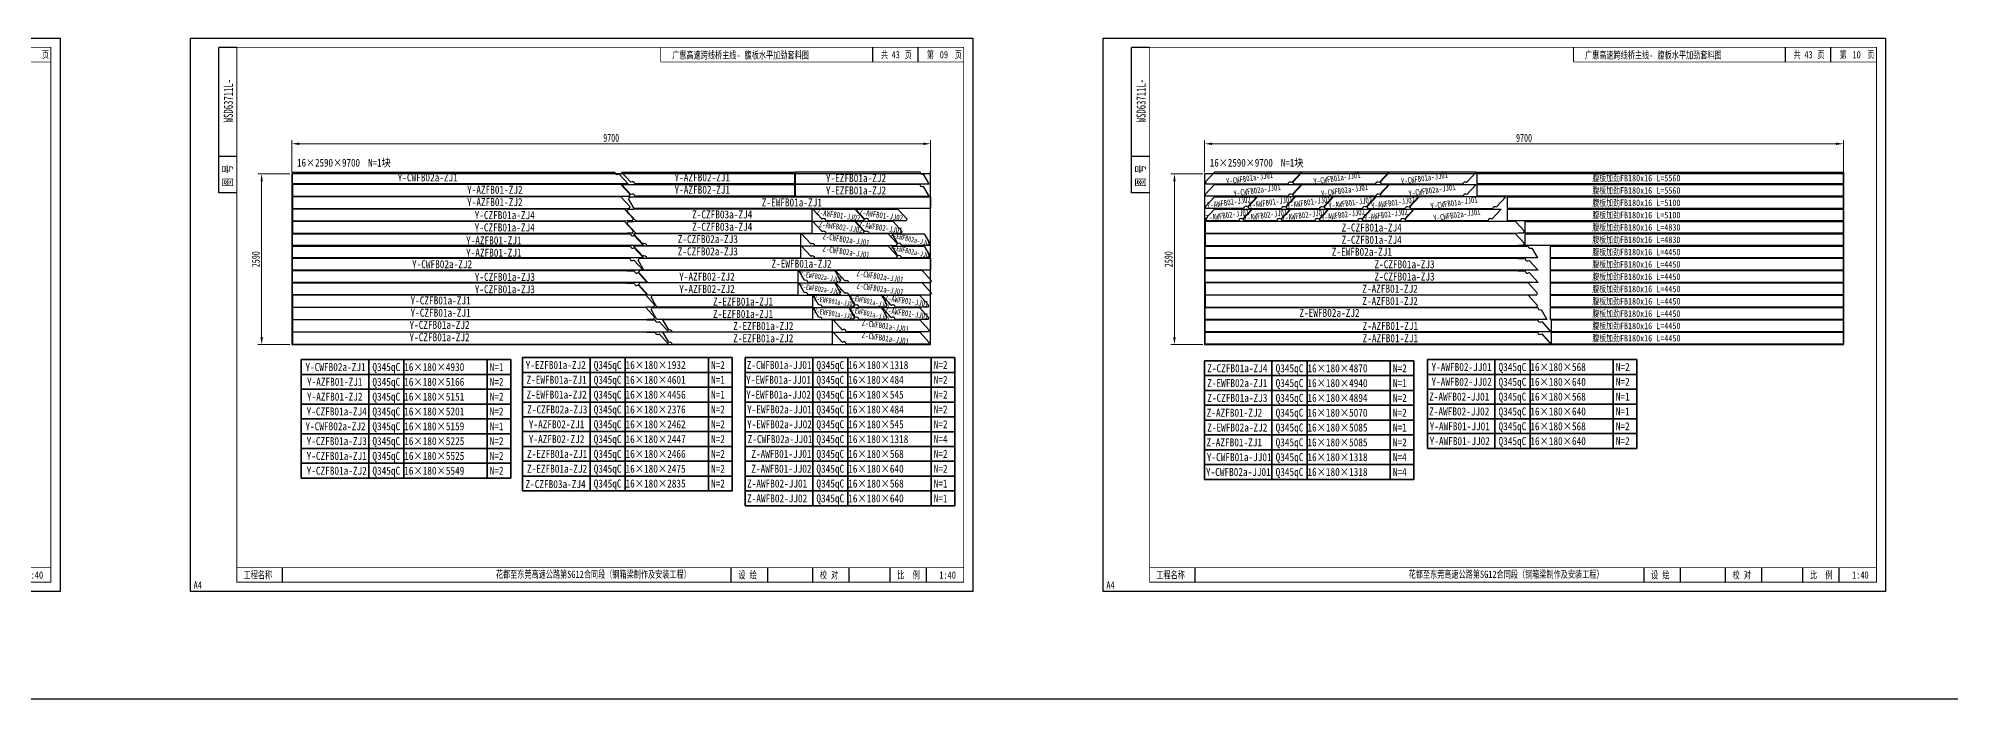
# Model space of a CAD drawing. Extents: x 1629247 to 2251351, y -601856 to -65897.
# Drawn here: x 1908621 to 1937661, y -441026 to -430995 of the extents above; entities that cross this region are included whole.
import ezdxf
from ezdxf.enums import TextEntityAlignment as Align

# ---------------------------------------------------------------- set-up
doc = ezdxf.new("R2010")
doc.units = 0
doc.header["$LTSCALE"] = 2
doc.header["$MEASUREMENT"] = 0
doc.header["$PDMODE"] = 35
doc.header["$PDSIZE"] = 50
doc.layers.get('0').update_dxf_attribs({"linetype": 'CONTINUOUS'})
doc.layers.get('Defpoints').update_dxf_attribs({"linetype": 'CONTINUOUS'})
for name, color, linetype in [('1', 1, 'CONTINUOUS'), ('A3', 7, 'CONTINUOUS'), ('腹板', 7, 'CONTINUOUS')]:
    doc.layers.add(name, color=color, linetype=linetype)
doc.layers.add('1图框轮廓', color=7, linetype='CONTINUOUS', lineweight=35)
doc.styles.add('仿宋', font='仿宋_GB2312_1.ttf', dxfattribs={"width": 0.7})
doc.dimstyles.new('标准标注样式-45', dxfattribs={"dimscale": 45, "dimtxt": 2.7, "dimasz": 2.5, "dimexe": 1.25, "dimexo": 0.625, "dimtad": 1, "dimdec": 0, "dimdsep": 46, "dimtxsty": '仿宋', "dimcen": 2.5, "dimclrd": 3, "dimclre": 3, "dimclrt": 4, "dimazin": 0, "dimtfac": 1, "dimtdec": 0, "dimtmove": 0, "dimatfit": 3, "dimfxl": 1.25, "dimlwd": 13, "dimlwe": 13, "dimarcsym": 0})

# ---------------------------------------------------------------- blocks, each defined once
blk = doc.blocks.new('tukuangA4-')
at = {"layer": 'A3'}
for p, q in [((537, 7565), (537, 10327)), ((882, 10327), (537, 10327)), ((12951, 10051), (12951, 10327)), ((13814, 10051), (13814, 10327)), ((882, 8256), (537, 8256)), ((882, 7565), (537, 7565)), ((1745, 173), (1745, 449)), ((10266, 173), (10266, 449)), ((10957, 173), (10957, 449)), ((11811, 173), (11811, 449)), ((12502, 173), (12502, 449)), ((13280, 173), (13280, 449)), ((13971, 173), (13971, 449))]:
    blk.add_line(p, q, dxfattribs=at)
blk.add_lwpolyline([(14850, 10500), (14850, 0), (0, 0), (0, 10500)], close=True, dxfattribs=at)
for points, const_width in [([(882, 10327), (14677, 10327), (14677, 173), (882, 173), (882, 10327)], 17.3), ([(8927, 10051), (8927, 10327)], 13.8), ([(8927, 10051), (14677, 10051)], 13.8), ([(882, 449), (14677, 449)], 13.8)]:
    blk.add_lwpolyline(points, dxfattribs=dict(at, const_width=const_width))
at = {"layer": 'A3', "color": 7, "linetype": 'Continuous', "style": '仿宋', "width": 0.7}
for s, p in [('共    页', (13106, 10120)), ('第     页', (13977, 10120)), ('工程名称', (1009, 242)), ('花都至东莞高速公路第SG12合同段（钢箱梁制作及安装工程）', (5798, 255)), ('设 绘', (10401, 242)), ('校 对', (11946, 242)), ('比  例', (13415, 242))]:
    blk.add_text(s, height=138.1, dxfattribs=at).set_placement(p)
blk.add_text('WSD63711L-', height=172.6, rotation=90, dxfattribs=at).set_placement((806, 9316), align=Align.CENTER)
blk.add_text('图 号', height=172.6, rotation=90, dxfattribs=at).set_placement((793, 7681))
blk.add_text('A4', height=138.1, dxfattribs=at).set_placement((139, 50), align=Align.CENTER)
blk = doc.blocks.new('*D248')
at = {"color": 3, "lineweight": 13, "ltscale": 3}
for p, q in [((1912471, -433028), (1912471, -432541)), ((1922171, -433028), (1922171, -432541))]:
    blk.add_line(p, q, dxfattribs=at)
at = {"color": 3, "linetype": 'ByBlock', "lineweight": 13, "ltscale": 3}
blk.add_line((1922058, -432597), (1912583, -432597), dxfattribs=at)
at = {"color": 3, "ltscale": 3}
for points in [[(1912583, -432579), (1912583, -432616), (1912471, -432597)], [(1922058, -432579), (1922058, -432616), (1922171, -432597)]]:
    blk.add_solid(points, dxfattribs=at)
at = {"layer": 'Defpoints', "color": 0, "ltscale": 3}
for p in [(1912471, -432597), (1912471, -433056), (1922171, -433056)]:
    blk.add_point(p, dxfattribs=at)
at = {"color": 4, "ltscale": 3, "insert": (1917321, -432508), "char_height": 121.5, "attachment_point": 5, "style": '仿宋'}
blk.add_mtext('9700', dxfattribs=at)
blk = doc.blocks.new('*D249')
at = {"color": 3, "lineweight": 13, "ltscale": 3}
for p, q in [((1912443, -433056), (1911957, -433056)), ((1912443, -435646), (1911957, -435646))]:
    blk.add_line(p, q, dxfattribs=at)
at = {"color": 3, "linetype": 'ByBlock', "lineweight": 13, "ltscale": 3}
blk.add_line((1912013, -433169), (1912013, -435534), dxfattribs=at)
at = {"color": 3, "ltscale": 3}
for points in [[(1911995, -433169), (1912032, -433169), (1912013, -433056)], [(1911995, -435534), (1912032, -435534), (1912013, -435646)]]:
    blk.add_solid(points, dxfattribs=at)
at = {"layer": 'Defpoints', "color": 0, "ltscale": 3}
for p in [(1912471, -433056), (1912013, -435646), (1912471, -435646)]:
    blk.add_point(p, dxfattribs=at)
at = {"color": 4, "ltscale": 3, "insert": (1911924, -434351), "char_height": 121.5, "attachment_point": 5, "rotation": 90, "style": '仿宋'}
blk.add_mtext('2590', dxfattribs=at)
blk = doc.blocks.new('*D250')
at = {"color": 3, "lineweight": 13, "ltscale": 3}
for p, q in [((1926331, -433028), (1926331, -432541)), ((1936031, -433028), (1936031, -432541))]:
    blk.add_line(p, q, dxfattribs=at)
at = {"color": 3, "linetype": 'ByBlock', "lineweight": 13, "ltscale": 3}
blk.add_line((1935918, -432597), (1926443, -432597), dxfattribs=at)
at = {"color": 3, "ltscale": 3}
for points in [[(1926443, -432579), (1926443, -432616), (1926331, -432597)], [(1935918, -432579), (1935918, -432616), (1936031, -432597)]]:
    blk.add_solid(points, dxfattribs=at)
at = {"layer": 'Defpoints', "color": 0, "ltscale": 3}
for p in [(1926331, -432597), (1926331, -433056), (1936031, -433056)]:
    blk.add_point(p, dxfattribs=at)
at = {"color": 4, "ltscale": 3, "insert": (1931181, -432508), "char_height": 121.5, "attachment_point": 5, "style": '仿宋'}
blk.add_mtext('9700', dxfattribs=at)
blk = doc.blocks.new('*D251')
at = {"color": 3, "lineweight": 13, "ltscale": 3}
for p, q in [((1926302, -433056), (1925817, -433056)), ((1926302, -435646), (1925817, -435646))]:
    blk.add_line(p, q, dxfattribs=at)
at = {"color": 3, "linetype": 'ByBlock', "lineweight": 13, "ltscale": 3}
blk.add_line((1925873, -433169), (1925873, -435534), dxfattribs=at)
at = {"color": 3, "ltscale": 3}
for points in [[(1925854, -433169), (1925892, -433169), (1925873, -433056)], [(1925854, -435534), (1925892, -435534), (1925873, -435646)]]:
    blk.add_solid(points, dxfattribs=at)
at = {"layer": 'Defpoints', "color": 0, "ltscale": 3}
for p in [(1926331, -433056), (1925873, -435646), (1926331, -435646)]:
    blk.add_point(p, dxfattribs=at)
at = {"color": 4, "ltscale": 3, "insert": (1925784, -434351), "char_height": 121.5, "attachment_point": 5, "rotation": 90, "style": '仿宋'}
blk.add_mtext('2590', dxfattribs=at)

msp = doc.modelspace()

# ---------------------------------------------------------------- linework, layer by layer
at = {"color": 6, "ltscale": 3}
msp.add_line((1922166.9, -434337), (1922166.9, -433012.9), dxfattribs=at)
at = {"color": 8, "ltscale": 3}
msp.add_line((1852530.5, -441026), (2049720.8, -441026), dxfattribs=at)
for points in [[(1912470.9, -435646), (1922170.9, -435646), (1922170.9, -433056), (1912470.9, -433056)], [(1926330.5, -435646), (1936030.5, -435646), (1936030.5, -433056), (1926330.5, -433056)]]:
    msp.add_lwpolyline(points, close=True, dxfattribs=at)
at = {"color": 1, "ltscale": 3}
for points in [[(1917576, -433208), (1912480.9, -433208), (1912480.9, -433028), (1917376.1, -433028, 0.6524796), (1917434.8, -433053.8)], [(1912480.9, -433395), (1917597.5, -433395, -0.2103024), (1917608.8, -433369.2), (1917467.5, -433215), (1912480.9, -433215)], [(1920105, -433208), (1917677.9, -433208, 0.6524796), (1917619.3, -433182.2), (1917478, -433028), (1920105, -433028)], [(1920105, -433395), (1917677.9, -433395, 0.6524796), (1917619.3, -433369.2), (1917478, -433215), (1920105, -433215)], [(1912480.9, -433582), (1917597.5, -433582, -0.2103024), (1917608.8, -433556.2), (1917467.5, -433402), (1912480.9, -433402)], [(1917583.4, -433432.3, 0.2679473), (1917600.9, -433402), (1922166.9, -433402), (1922166.9, -433582), (1917669.8, -433582)], [(1912480.9, -433963), (1917612.1, -433963, 0.6524796), (1917670.8, -433988.8), (1917812, -434143), (1912480.9, -434143)], [(1920198.4, -433963), (1917657.1, -433963), (1917798.4, -434117.2, -0.6524796), (1917857, -434143), (1920198.4, -434143)], [(1912480.9, -434150), (1917612.1, -434150, 0.6524796), (1917670.8, -434175.8), (1917812, -434330), (1912480.9, -434330)], [(1917804.8, -434517), (1912480.9, -434517), (1912480.9, -434337), (1917604.9, -434337, 0.6524796), (1917663.5, -434362.8)], [(1920198.4, -434150), (1917657.1, -434150), (1917798.4, -434304.2, -0.6524796), (1917857, -434330), (1920198.4, -434330)], [(1917728.4, -434367.3, 0.2679473), (1917745.9, -434337), (1922166.9, -434337), (1922166.9, -434517), (1917814.8, -434517)], [(1931052.1, -434337), (1931092.1, -434342), (1931199.8, -434342, 0.6524796), (1931258.5, -434367.8), (1931395.1, -434517), (1926340.5, -434517), (1926340.5, -434337)], [(1917525.1, -434524), (1917565.1, -434529), (1917671.2, -434529, 0.6524796), (1917729.8, -434554.8), (1917866.5, -434704), (1912480.9, -434704), (1912480.9, -434524)], [(1917525.1, -434711), (1917565.1, -434716), (1917671.2, -434716, 0.6524796), (1917729.8, -434741.8), (1917866.5, -434891), (1912480.9, -434891), (1912480.9, -434711)], [(1920159.1, -434524), (1917746.6, -434524, -0.2103024), (1917735.2, -434549.8), (1917876.5, -434704), (1920159.1, -434704)], [(1920159.1, -434711), (1917746.6, -434711, -0.2103024), (1917735.2, -434736.8), (1917876.5, -434891), (1920159.1, -434891)], [(1931052.1, -434524), (1931092.1, -434529), (1931199.8, -434529, 0.6524796), (1931258.5, -434554.8), (1931395.1, -434704), (1926340.5, -434704), (1926340.5, -434524)], [(1926340.5, -434891), (1931376, -434891, -0.2103024), (1931387.3, -434865.2), (1931246.1, -434711), (1926340.5, -434711)], [(1926340.5, -435078), (1931376, -435078, -0.2103024), (1931387.3, -435052.2), (1931246.1, -434898), (1926340.5, -434898)], [(1926340.5, -435272), (1931390.6, -435272, 0.6524796), (1931449.3, -435297.8), (1931590.5, -435452), (1926340.5, -435452)], [(1926340.5, -435459), (1931390.6, -435459, 0.6524796), (1931449.3, -435484.8), (1931590.5, -435639), (1926340.5, -435639)]]:
    msp.add_lwpolyline(points, format="xyb", close=True, dxfattribs=at)
at = {"color": 4, "ltscale": 3}
for points in [[(1926340.5, -433182.2, -0.2103024), (1926351.9, -433208), (1927600, -433208, -0.6524796), (1927658.6, -433182.2), (1927799.9, -433028), (1926481.8, -433028)], [(1927658.6, -433369.2, 0.6524796), (1927600, -433395), (1926351.9, -433395, 0.2103024), (1926340.5, -433369.2), (1926481.8, -433215), (1927799.9, -433215)], [(1927668.6, -433182.2, -0.2103024), (1927680, -433208), (1928928, -433208, -0.6524796), (1928986.7, -433182.2), (1929128, -433028), (1927809.9, -433028)], [(1928986.7, -433369.2, 0.6524796), (1928928, -433395), (1927680, -433395, 0.2103024), (1927668.6, -433369.2), (1927809.9, -433215), (1929128, -433215)], [(1928996.7, -433182.2, -0.2103024), (1929008, -433208), (1930256.1, -433208, -0.6524796), (1930314.8, -433182.2), (1930456, -433028), (1929138, -433028)], [(1930314.8, -433369.2, 0.6524796), (1930256.1, -433395), (1929008, -433395, 0.2103024), (1928996.7, -433369.2), (1929138, -433215), (1930456, -433215)], [(1926980.4, -433556.2, 0.6524796), (1926921.7, -433582), (1926351.9, -433582, 0.2103024), (1926340.5, -433556.2), (1926481.8, -433402), (1927121.6, -433402)], [(1926990.4, -433556.2, -0.2103024), (1927001.7, -433582), (1927499.7, -433582, -0.6524796), (1927558.3, -433556.2), (1927699.6, -433402), (1927131.6, -433402)], [(1927568.3, -433556.2, -0.2103024), (1927579.7, -433582), (1928077.7, -433582, -0.6524796), (1928136.3, -433556.2), (1928277.6, -433402), (1927709.6, -433402)], [(1929446, -433556.2, -0.2103024), (1929457.4, -433582), (1930705.5, -433582, -0.6524796), (1930764.1, -433556.2), (1930905.4, -433402), (1929587.3, -433402)], [(1920522.9, -433930.2, -0.6524796), (1920581.5, -433956), (1921151.4, -433956, -0.2103024), (1921162.7, -433930.2), (1921021.4, -433776), (1920381.6, -433776)], [(1921172.7, -433930.2, -0.6524796), (1921231.4, -433956), (1921729.3, -433956, -0.2103024), (1921740.7, -433930.2), (1921599.4, -433776), (1921031.4, -433776)], [(1926908.5, -433743.2, 0.6524796), (1926849.8, -433769), (1926351.9, -433769, 0.2103024), (1926340.5, -433743.2), (1926481.8, -433589), (1927049.8, -433589)], [(1927486.5, -433743.2, 0.6524796), (1927427.8, -433769), (1926929.8, -433769, 0.2103024), (1926918.5, -433743.2), (1927059.8, -433589), (1927627.7, -433589)], [(1928064.4, -433743.2, 0.6524796), (1928005.8, -433769), (1927507.8, -433769, 0.2103024), (1927496.5, -433743.2), (1927637.7, -433589), (1928205.7, -433589)], [(1928714.3, -433743.2, 0.6524796), (1928655.7, -433769), (1928085.8, -433769, 0.2103024), (1928074.4, -433743.2), (1928215.7, -433589), (1928855.6, -433589)], [(1929364.2, -433743.2, 0.6524796), (1929305.5, -433769), (1928735.7, -433769, 0.2103024), (1928724.3, -433743.2), (1928865.6, -433589), (1929505.4, -433589)], [(1930692.3, -433743.2, 0.6524796), (1930633.6, -433769), (1929385.5, -433769, 0.2103024), (1929374.2, -433743.2), (1929515.4, -433589), (1930833.5, -433589)], [(1920349.6, -434117.2, -0.6524796), (1920408.3, -434143), (1921656.4, -434143, -0.2103024), (1921667.7, -434117.2), (1921526.4, -433963), (1920208.4, -433963)], [(1920349.6, -434304.2, -0.6524796), (1920408.3, -434330), (1921656.4, -434330, -0.2103024), (1921667.7, -434304.2), (1921526.4, -434150), (1920208.4, -434150)], [(1920865.7, -434678.2, -0.6524796), (1920924.4, -434704), (1922172.5, -434704, -0.2103024), (1922183.8, -434678.2), (1922042.6, -434524), (1920724.5, -434524)], [(1920865.7, -434865.2, -0.6524796), (1920924.4, -434891), (1922172.5, -434891, -0.2103024), (1922183.8, -434865.2), (1922042.6, -434711), (1920724.5, -434711)], [(1921016.6, -435047.7, 0.2679473), (1920999.1, -435078), (1920523.8, -435078, 0.5773527), (1920471.3, -435047.7), (1920384.8, -434898), (1920930.2, -434898)], [(1921510.8, -435047.7, 0.2679473), (1921493.3, -435078), (1921079.1, -435078, 0.5773527), (1921026.6, -435047.7), (1920940.2, -434898), (1921424.4, -434898)], [(1922143.7, -435052.2, 0.2103024), (1922132.3, -435078), (1921634.3, -435078, 0.6524796), (1921575.7, -435052.2), (1921434.4, -434898), (1922002.4, -434898)], [(1921016.6, -435234.7, 0.2679473), (1920999.1, -435265), (1920523.8, -435265, 0.5773527), (1920471.3, -435234.7), (1920384.8, -435085), (1920930.2, -435085)], [(1922149.7, -435426.2, 0.2103024), (1922138.4, -435452), (1920890.3, -435452, 0.6524796), (1920831.6, -435426.2), (1920690.4, -435272), (1922008.5, -435272)], [(1921510.8, -435234.7, 0.2679473), (1921493.3, -435265), (1921079.1, -435265, 0.5773527), (1921026.6, -435234.7), (1920940.2, -435085), (1921424.4, -435085)], [(1922143.7, -435239.2, 0.2103024), (1922132.3, -435265), (1921634.3, -435265, 0.6524796), (1921575.7, -435239.2), (1921434.4, -435085), (1922002.4, -435085)], [(1922149.7, -435613.2, 0.2103024), (1922138.4, -435639), (1920890.3, -435639, 0.6524796), (1920831.6, -435613.2), (1920690.4, -435459), (1922008.5, -435459)]]:
    msp.add_lwpolyline(points, format="xyb", close=True, dxfattribs=at)
at = {"color": 2, "ltscale": 3}
for points in [[(1936030.5, -433208), (1930469.2, -433208), (1930469.2, -433028), (1936030.5, -433028)], [(1936030.5, -433395), (1930469.2, -433395), (1930469.2, -433215), (1936030.5, -433215)], [(1936030.5, -433582), (1930929.4, -433582), (1930929.4, -433402), (1936030.5, -433402)], [(1936030.5, -433769), (1930929.4, -433769), (1930929.4, -433589), (1936030.5, -433589)], [(1936030.5, -433956), (1931198.4, -433956), (1931198.4, -433776), (1936030.5, -433776)], [(1936030.5, -434143), (1931198.4, -434143), (1931198.4, -433963), (1936030.5, -433963)], [(1936030.5, -434330), (1931580.5, -434330), (1931580.5, -434150), (1936030.5, -434150)], [(1936030.5, -434517), (1931580.5, -434517), (1931580.5, -434337), (1936030.5, -434337)], [(1936030.5, -434704), (1931580.5, -434704), (1931580.5, -434524), (1936030.5, -434524)], [(1936030.5, -434891), (1931580.5, -434891), (1931580.5, -434711), (1936030.5, -434711)], [(1936030.5, -435078), (1931580.5, -435078), (1931580.5, -434898), (1936030.5, -434898)], [(1936030.5, -435265), (1931580.5, -435265), (1931580.5, -435085), (1936030.5, -435085)], [(1936030.5, -435452), (1931600.5, -435452), (1931600.5, -435272), (1936030.5, -435272)], [(1936030.5, -435639), (1931600.5, -435639), (1931600.5, -435459), (1936030.5, -435459)]]:
    msp.add_lwpolyline(points, close=True, dxfattribs=at)
at = {"color": 4, "ltscale": 3}
for points in [[(1928786.2, -433556.2), (1928927.5, -433402), (1928287.6, -433402), (1928146.3, -433556.2, -0.2103024), (1928157.7, -433582), (1928727.5, -433582, -0.6524796), (1928786.2, -433556.2)], [(1929436, -433556.2), (1929577.3, -433402), (1928937.5, -433402), (1928796.2, -433556.2, -0.2103024), (1928807.5, -433582), (1929377.4, -433582, -0.6524796), (1929436, -433556.2)], [(1920522.9, -433743.2), (1920381.6, -433589), (1921021.4, -433589), (1921162.7, -433743.2, 0.2103024), (1921151.4, -433769), (1920581.5, -433769, 0.6524796), (1920522.9, -433743.2)], [(1921172.7, -433743.2), (1921031.4, -433589), (1921671.3, -433589), (1921812.6, -433743.2, 0.2103024), (1921801.2, -433769), (1921231.4, -433769, 0.6524796), (1921172.7, -433743.2)]]:
    msp.add_lwpolyline(points, format="xyb", dxfattribs=at)
at = {"color": 1, "ltscale": 3}
for points in [[(1917525.1, -433769), (1917565.1, -433764), (1917647.4, -433764, -0.2103024), (1917658.7, -433738.2), (1917522, -433589), (1912480.9, -433589), (1912480.9, -433769), (1917525.1, -433769)], [(1917525.1, -433956), (1917565.1, -433951), (1917647.4, -433951, -0.2103024), (1917658.7, -433925.2), (1917522, -433776), (1912480.9, -433776), (1912480.9, -433956), (1917525.1, -433956)], [(1917695.5, -433589), (1917655.5, -433594), (1917571.6, -433594, -0.2103024), (1917560.2, -433619.8), (1917696.9, -433769), (1920371.6, -433769), (1920371.6, -433589), (1917695.5, -433589)], [(1917695.5, -433776), (1917655.5, -433781), (1917571.6, -433781, -0.2103024), (1917560.2, -433806.8), (1917696.9, -433956), (1920371.6, -433956), (1920371.6, -433776), (1917695.5, -433776)], [(1931052.1, -433956), (1931092.1, -433951), (1931176, -433951, -0.2103024), (1931187.4, -433925.2), (1931050.7, -433776), (1926340.5, -433776), (1926340.5, -433956), (1931052.1, -433956)], [(1931052.1, -434143), (1931092.1, -434138), (1931176, -434138, -0.2103024), (1931187.4, -434112.2), (1931050.7, -433963), (1926340.5, -433963), (1926340.5, -434143), (1931052.1, -434143)]]:
    msp.add_lwpolyline(points, format="xyb", dxfattribs=at)
at = {"layer": '1', "color": 1}
for points in [[(1922064.4, -433058.3, -0.5773527), (1922011.9, -433028), (1920115, -433028), (1920115, -433208), (1922150.8, -433208)], [(1922064.4, -433245.3, -0.5773527), (1922011.9, -433215), (1920115, -433215), (1920115, -433395), (1922150.8, -433395)], [(1931384.9, -434330), (1926340.5, -434330), (1926340.5, -434150), (1931246, -434150, 0.5773503), (1931298.5, -434180.3)], [(1917970.9, -435073, -0.2103024), (1917982.2, -435047.2), (1917845.6, -434898), (1912480.9, -434898), (1912480.9, -435078), (1917822.2, -435078), (1917862.2, -435073)], [(1917926.8, -434928.3, 0.2679473), (1917944.3, -434898), (1920374.8, -434898), (1920374.8, -435078), (1918013.3, -435078)], [(1917970.9, -435260, -0.2103024), (1917982.2, -435234.2), (1917845.6, -435085), (1912480.9, -435085), (1912480.9, -435265), (1917822.2, -435265), (1917862.2, -435260)], [(1917822.2, -435272), (1912480.9, -435272), (1912480.9, -435452), (1918190, -435452), (1918053.3, -435302.8, -0.6524796), (1917994.7, -435277), (1917862.2, -435277)], [(1917926.8, -435115.3, 0.2679473), (1917944.3, -435085), (1920374.8, -435085), (1920374.8, -435265), (1918013.3, -435265)], [(1918188.1, -435421.7, -0.5773527), (1918240.6, -435452), (1920680.4, -435452), (1920680.4, -435272), (1918101.7, -435272)], [(1931529.4, -435265), (1926340.5, -435265), (1926340.5, -435085), (1931390.5, -435085, 0.5773503), (1931443, -435115.3)], [(1917822.2, -435459), (1912480.9, -435459), (1912480.9, -435639), (1918190, -435639), (1918053.3, -435489.8, -0.6524796), (1917994.7, -435464), (1917862.2, -435464)], [(1918188.1, -435608.7, -0.5773527), (1918240.6, -435639), (1920680.4, -435639), (1920680.4, -435459), (1918101.7, -435459)]]:
    msp.add_lwpolyline(points, format="xyb", close=True, dxfattribs=at)
at = {"layer": '1图框轮廓', "color": 30, "ltscale": 3}
for p, q in [((1913637.9, -436100.3), (1913637.9, -435875.3)), ((1914172.4, -436100.3), (1914172.4, -435875.3)), ((1915435.4, -436100.3), (1915435.4, -435875.3)), ((1916998.8, -436069.6), (1916998.8, -435844.6)), ((1917533.3, -436069.6), (1917533.3, -435844.6)), ((1918796.3, -436069.6), (1918796.3, -435844.6)), ((1920380.2, -436069.7), (1920380.2, -435844.7)), ((1920914.7, -436069.7), (1920914.7, -435844.7)), ((1922177.7, -436069.7), (1922177.7, -435844.7)), ((1930737.4, -436099.9), (1930737.4, -435874.9)), ((1931271.9, -436099.9), (1931271.9, -435874.9)), ((1932534.9, -436099.9), (1932534.9, -435874.9)), ((1913637.9, -436325.3), (1913637.9, -436100.3)), ((1914172.4, -436325.3), (1914172.4, -436100.3)), ((1915435.4, -436325.3), (1915435.4, -436100.3)), ((1916998.8, -436294.6), (1916998.8, -436069.6)), ((1917533.3, -436294.6), (1917533.3, -436069.6)), ((1918796.3, -436294.6), (1918796.3, -436069.6)), ((1920380.2, -436294.7), (1920380.2, -436069.7)), ((1920914.7, -436294.7), (1920914.7, -436069.7)), ((1922177.7, -436294.7), (1922177.7, -436069.7)), ((1927352.7, -436118.9), (1927352.7, -435893.9)), ((1927352.7, -436343.9), (1927352.7, -436118.9)), ((1927887.2, -436118.9), (1927887.2, -435893.9)), ((1927887.2, -436343.9), (1927887.2, -436118.9)), ((1929150.2, -436118.9), (1929150.2, -435893.9)), ((1929150.2, -436343.9), (1929150.2, -436118.9)), ((1930737.4, -436324.9), (1930737.4, -436099.9)), ((1931271.9, -436324.9), (1931271.9, -436099.9)), ((1932534.9, -436324.9), (1932534.9, -436099.9)), ((1913637.9, -436550.3), (1913637.9, -436325.3)), ((1914172.4, -436550.3), (1914172.4, -436325.3)), ((1915435.4, -436550.3), (1915435.4, -436325.3)), ((1916998.8, -436519.6), (1916998.8, -436294.6)), ((1917533.3, -436519.6), (1917533.3, -436294.6)), ((1918796.3, -436519.6), (1918796.3, -436294.6)), ((1920380.2, -436519.7), (1920380.2, -436294.7)), ((1920914.7, -436519.7), (1920914.7, -436294.7)), ((1922177.7, -436519.7), (1922177.7, -436294.7)), ((1927352.7, -436568.9), (1927352.7, -436343.9)), ((1927887.2, -436568.9), (1927887.2, -436343.9)), ((1929150.2, -436568.9), (1929150.2, -436343.9)), ((1930737.4, -436549.9), (1930737.4, -436324.9)), ((1931271.9, -436549.9), (1931271.9, -436324.9)), ((1932534.9, -436549.9), (1932534.9, -436324.9)), ((1913637.9, -436775.3), (1913637.9, -436550.3)), ((1914172.4, -436775.3), (1914172.4, -436550.3)), ((1915435.4, -436775.3), (1915435.4, -436550.3)), ((1916998.8, -436744.6), (1916998.8, -436519.6)), ((1916998.8, -436969.6), (1916998.8, -436744.6)), ((1917533.3, -436744.6), (1917533.3, -436519.6)), ((1917533.3, -436969.6), (1917533.3, -436744.6)), ((1918796.3, -436744.6), (1918796.3, -436519.6)), ((1918796.3, -436969.6), (1918796.3, -436744.6)), ((1920380.2, -436744.7), (1920380.2, -436519.7)), ((1920380.2, -436969.7), (1920380.2, -436744.7)), ((1920914.7, -436744.7), (1920914.7, -436519.7)), ((1920914.7, -436969.7), (1920914.7, -436744.7)), ((1922177.7, -436744.7), (1922177.7, -436519.7)), ((1922177.7, -436969.7), (1922177.7, -436744.7)), ((1927352.7, -436793.9), (1927352.7, -436568.9)), ((1927887.2, -436793.9), (1927887.2, -436568.9)), ((1929150.2, -436793.9), (1929150.2, -436568.9)), ((1930737.4, -436774.9), (1930737.4, -436549.9)), ((1931271.9, -436774.9), (1931271.9, -436549.9)), ((1932534.9, -436774.9), (1932534.9, -436549.9)), ((1913637.9, -437000.3), (1913637.9, -436775.3)), ((1913637.9, -437225.3), (1913637.9, -437000.3)), ((1914172.4, -437000.3), (1914172.4, -436775.3)), ((1914172.4, -437225.3), (1914172.4, -437000.3)), ((1915435.4, -437000.3), (1915435.4, -436775.3)), ((1915435.4, -437225.3), (1915435.4, -437000.3)), ((1916998.8, -437194.6), (1916998.8, -436969.6)), ((1917533.3, -437194.6), (1917533.3, -436969.6)), ((1918796.3, -437194.6), (1918796.3, -436969.6)), ((1920380.2, -437194.7), (1920380.2, -436969.7)), ((1920914.7, -437194.7), (1920914.7, -436969.7)), ((1922177.7, -437194.7), (1922177.7, -436969.7)), ((1927352.7, -437018.9), (1927352.7, -436793.9)), ((1927352.7, -437243.9), (1927352.7, -437018.9)), ((1927887.2, -437018.9), (1927887.2, -436793.9)), ((1927887.2, -437243.9), (1927887.2, -437018.9)), ((1929150.2, -437018.9), (1929150.2, -436793.9)), ((1929150.2, -437243.9), (1929150.2, -437018.9)), ((1930737.4, -436999.9), (1930737.4, -436774.9)), ((1930737.4, -437224.9), (1930737.4, -436999.9)), ((1931271.9, -436999.9), (1931271.9, -436774.9)), ((1931271.9, -437224.9), (1931271.9, -436999.9)), ((1932534.9, -436999.9), (1932534.9, -436774.9)), ((1932534.9, -437224.9), (1932534.9, -436999.9)), ((1913637.9, -437450.3), (1913637.9, -437225.3)), ((1914172.4, -437450.3), (1914172.4, -437225.3)), ((1915435.4, -437450.3), (1915435.4, -437225.3)), ((1916998.8, -437419.6), (1916998.8, -437194.6)), ((1917533.3, -437419.6), (1917533.3, -437194.6)), ((1918796.3, -437419.6), (1918796.3, -437194.6)), ((1920380.2, -437419.7), (1920380.2, -437194.7)), ((1920914.7, -437419.7), (1920914.7, -437194.7)), ((1922177.7, -437419.7), (1922177.7, -437194.7)), ((1927352.7, -437468.9), (1927352.7, -437243.9)), ((1927887.2, -437468.9), (1927887.2, -437243.9)), ((1929150.2, -437468.9), (1929150.2, -437243.9)), ((1913637.9, -437675.3), (1913637.9, -437450.3)), ((1914172.4, -437675.3), (1914172.4, -437450.3)), ((1915435.4, -437675.3), (1915435.4, -437450.3)), ((1916998.8, -437644.6), (1916998.8, -437419.6)), ((1917533.3, -437644.6), (1917533.3, -437419.6)), ((1918796.3, -437644.6), (1918796.3, -437419.6)), ((1920380.2, -437644.7), (1920380.2, -437419.7)), ((1920914.7, -437644.7), (1920914.7, -437419.7)), ((1922177.7, -437644.7), (1922177.7, -437419.7)), ((1927352.7, -437693.9), (1927352.7, -437468.9)), ((1927887.2, -437693.9), (1927887.2, -437468.9)), ((1929150.2, -437693.9), (1929150.2, -437468.9)), ((1916998.8, -437869.6), (1916998.8, -437644.6)), ((1917533.3, -437869.6), (1917533.3, -437644.6)), ((1918796.3, -437869.6), (1918796.3, -437644.6)), ((1920380.2, -437869.7), (1920380.2, -437644.7)), ((1920380.2, -438094.7), (1920380.2, -437869.7)), ((1920914.7, -437869.7), (1920914.7, -437644.7)), ((1920914.7, -438094.7), (1920914.7, -437869.7)), ((1922177.7, -437869.7), (1922177.7, -437644.7)), ((1922177.7, -438094.7), (1922177.7, -437869.7))]:
    msp.add_line(p, q, dxfattribs=at)
for points in [[(1912614.5, -436100.3), (1915795.4, -436100.3), (1915795.4, -435875.3), (1912614.5, -435875.3)], [(1915975.4, -436069.6), (1919156.3, -436069.6), (1919156.3, -435844.6), (1915975.4, -435844.6)], [(1919356.8, -436069.7), (1922537.7, -436069.7), (1922537.7, -435844.7), (1919356.8, -435844.7)], [(1929714, -436099.9), (1932894.9, -436099.9), (1932894.9, -435874.9), (1929714, -435874.9)], [(1912614.5, -436325.3), (1915795.4, -436325.3), (1915795.4, -436100.3), (1912614.5, -436100.3)], [(1915975.4, -436294.6), (1919156.3, -436294.6), (1919156.3, -436069.6), (1915975.4, -436069.6)], [(1919356.8, -436294.7), (1922537.7, -436294.7), (1922537.7, -436069.7), (1919356.8, -436069.7)], [(1926329.3, -436118.9), (1929510.2, -436118.9), (1929510.2, -435893.9), (1926329.3, -435893.9)], [(1926329.3, -436343.9), (1929510.2, -436343.9), (1929510.2, -436118.9), (1926329.3, -436118.9)], [(1929714, -436324.9), (1932894.9, -436324.9), (1932894.9, -436099.9), (1929714, -436099.9)], [(1912614.5, -436550.3), (1915795.4, -436550.3), (1915795.4, -436325.3), (1912614.5, -436325.3)], [(1915975.4, -436519.6), (1919156.3, -436519.6), (1919156.3, -436294.6), (1915975.4, -436294.6)], [(1919356.8, -436519.7), (1922537.7, -436519.7), (1922537.7, -436294.7), (1919356.8, -436294.7)], [(1926329.3, -436568.9), (1929510.2, -436568.9), (1929510.2, -436343.9), (1926329.3, -436343.9)], [(1929714, -436549.9), (1932894.9, -436549.9), (1932894.9, -436324.9), (1929714, -436324.9)], [(1912614.5, -436775.3), (1915795.4, -436775.3), (1915795.4, -436550.3), (1912614.5, -436550.3)], [(1915975.4, -436744.6), (1919156.3, -436744.6), (1919156.3, -436519.6), (1915975.4, -436519.6)], [(1915975.4, -436969.6), (1919156.3, -436969.6), (1919156.3, -436744.6), (1915975.4, -436744.6)], [(1919356.8, -436744.7), (1922537.7, -436744.7), (1922537.7, -436519.7), (1919356.8, -436519.7)], [(1919356.8, -436969.7), (1922537.7, -436969.7), (1922537.7, -436744.7), (1919356.8, -436744.7)], [(1926329.3, -436793.9), (1929510.2, -436793.9), (1929510.2, -436568.9), (1926329.3, -436568.9)], [(1929714, -436774.9), (1932894.9, -436774.9), (1932894.9, -436549.9), (1929714, -436549.9)], [(1912614.5, -437000.3), (1915795.4, -437000.3), (1915795.4, -436775.3), (1912614.5, -436775.3)], [(1912614.5, -437225.3), (1915795.4, -437225.3), (1915795.4, -437000.3), (1912614.5, -437000.3)], [(1915975.4, -437194.6), (1919156.3, -437194.6), (1919156.3, -436969.6), (1915975.4, -436969.6)], [(1919356.8, -437194.7), (1922537.7, -437194.7), (1922537.7, -436969.7), (1919356.8, -436969.7)], [(1926329.3, -437018.9), (1929510.2, -437018.9), (1929510.2, -436793.9), (1926329.3, -436793.9)], [(1926329.3, -437243.9), (1929510.2, -437243.9), (1929510.2, -437018.9), (1926329.3, -437018.9)], [(1929714, -436999.9), (1932894.9, -436999.9), (1932894.9, -436774.9), (1929714, -436774.9)], [(1929714, -437224.9), (1932894.9, -437224.9), (1932894.9, -436999.9), (1929714, -436999.9)], [(1912614.5, -437450.3), (1915795.4, -437450.3), (1915795.4, -437225.3), (1912614.5, -437225.3)], [(1915975.4, -437419.6), (1919156.3, -437419.6), (1919156.3, -437194.6), (1915975.4, -437194.6)], [(1919356.8, -437419.7), (1922537.7, -437419.7), (1922537.7, -437194.7), (1919356.8, -437194.7)], [(1926329.3, -437468.9), (1929510.2, -437468.9), (1929510.2, -437243.9), (1926329.3, -437243.9)], [(1912614.5, -437675.3), (1915795.4, -437675.3), (1915795.4, -437450.3), (1912614.5, -437450.3)], [(1915975.4, -437644.6), (1919156.3, -437644.6), (1919156.3, -437419.6), (1915975.4, -437419.6)], [(1919356.8, -437644.7), (1922537.7, -437644.7), (1922537.7, -437419.7), (1919356.8, -437419.7)], [(1926329.3, -437693.9), (1929510.2, -437693.9), (1929510.2, -437468.9), (1926329.3, -437468.9)], [(1915975.4, -437869.6), (1919156.3, -437869.6), (1919156.3, -437644.6), (1915975.4, -437644.6)], [(1919356.8, -437869.7), (1922537.7, -437869.7), (1922537.7, -437644.7), (1919356.8, -437644.7)], [(1919356.8, -438094.7), (1922537.7, -438094.7), (1922537.7, -437869.7), (1919356.8, -437869.7)]]:
    msp.add_lwpolyline(points, close=True, dxfattribs=at)
at = {"layer": '腹板', "color": 4}
for points in [[(1921587.4, -433963), (1922071.7, -433963), (1922158.1, -434112.7, 0.2679492), (1922140.6, -434143), (1921726.4, -434143, 0.5773503), (1921673.9, -434112.7)], [(1921587.4, -434150), (1922071.7, -434150), (1922158.1, -434299.7, 0.2679492), (1922140.6, -434330), (1921726.4, -434330, 0.5773503), (1921673.9, -434299.7)], [(1920169.1, -434524), (1920714.5, -434524), (1920800.9, -434673.7, 0.2679492), (1920783.4, -434704), (1920308, -434704, 0.5773503), (1920255.5, -434673.7)], [(1920169.1, -434711), (1920714.5, -434711), (1920800.9, -434860.7, 0.2679492), (1920783.4, -434891), (1920308, -434891, 0.5773503), (1920255.5, -434860.7)]]:
    msp.add_lwpolyline(points, format="xyb", close=True, dxfattribs=at)

# ---------------------------------------------------------------- block references
at = {"color": 8, "xscale": 0.7999999999883585, "yscale": 0.8000000000029104, "zscale": 0.8}
for p in [(1897071.4, -439394.6), (1910931.1, -439394.6), (1924790.7, -439394.6)]:
    msp.add_blockref('tukuangA4-', p, dxfattribs=at)

# ---------------------------------------------------------------- texts
at = {"color": 7, "style": '仿宋', "width": 0.85}
for s, height, p in [('16×2590×9700', 118.125, (1912550.3, -432944.4)), ('N=1块', 118.12, (1913628.5, -432944.4)), ('16×2590×9700', 118.125, (1926409.9, -432944.4)), ('N=1块', 118.12, (1927488.1, -432944.4))]:
    msp.add_text(s, height=height, dxfattribs=at).set_placement(p)
at = {"color": 7, "style": '仿宋'}
for s, height, width, p in [('Y-CWFB02a-ZJ1', 121.5, 0.85, (1914534.8, -433108)), ('Y-AZFB01-ZJ2', 121.5, 0.85, (1915553.9, -433295.4)), ('Y-AZFB02-ZJ1', 121.5, 0.85, (1918703.6, -433107.5)), ('Y-AZFB02-ZJ1', 121.5, 0.85, (1918703.6, -433294.5)), ('Y-EZFB01a-ZJ2', 121.5, 0.85, (1921037.4, -433118.2)), ('Y-EZFB01a-ZJ2', 121.5, 0.85, (1921037.4, -433305.2)), ('腹板加劲FB180x16 L=5560', 100, 0.75, (1932887.2, -433119.1)), ('腹板加劲FB180x16 L=5560', 100, 0.75, (1932887.2, -433306.1)), ('Y-AZFB01-ZJ2', 121.5, 0.85, (1915553.9, -433482.4)), ('Z-EWFB01a-ZJ1', 121.5, 0.85, (1920063.6, -433487.8)), ('腹板加劲FB180x16 L=5100', 100, 0.75, (1932887.2, -433493.1)), ('Y-CZFB01a-ZJ4', 121.5, 0.85, (1915703.7, -433680.6)), ('Y-CZFB01a-ZJ4', 121.5, 0.85, (1915703.7, -433867.6)), ('Z-CZFB03a-ZJ4', 121.5, 0.85, (1919006.1, -433670.3)), ('Z-CZFB03a-ZJ4', 121.5, 0.85, (1919006.1, -433857.3)), ('Z-CZFB01a-ZJ4', 121.5, 0.85, (1928868.5, -433869)), ('腹板加劲FB180x16 L=5100', 100, 0.75, (1932887.2, -433680.1)), ('腹板加劲FB180x16 L=4830', 100, 0.75, (1932887.2, -433867.1)), ('Y-AZFB01-ZJ1', 121.5, 0.85, (1915538, -434063.8)), ('Z-CZFB02a-ZJ3', 121.5, 0.85, (1918788.2, -434044.6)), ('Z-CZFB01a-ZJ4', 121.5, 0.85, (1928868.5, -434056)), ('腹板加劲FB180x16 L=4830', 100, 0.75, (1932887.2, -434054.1)), ('Y-CWFB02a-ZJ2', 121.5, 0.85, (1914752.4, -434425.9)), ('Y-AZFB01-ZJ1', 121.5, 0.85, (1915538, -434250.8)), ('Z-CZFB02a-ZJ3', 121.5, 0.85, (1918788.2, -434231.6)), ('Z-EWFB01a-ZJ2', 121.5, 0.85, (1920210.9, -434418.5)), ('Z-EWFB02a-ZJ1', 121.5, 0.85, (1928719, -434237.5)), ('Z-CZFB01a-ZJ3', 121.5, 0.85, (1929366.7, -434427.4)), ('腹板加劲FB180x16 L=4450', 100, 0.75, (1932887.2, -434241.1)), ('腹板加劲FB180x16 L=4450', 100, 0.75, (1932887.2, -434428.1)), ('Y-CZFB01a-ZJ3', 121.5, 0.85, (1915705.7, -434619.5)), ('Y-AZFB02-ZJ2', 121.5, 0.85, (1918774.5, -434615.3)), ('Z-CZFB01a-ZJ3', 121.5, 0.85, (1929366.7, -434614.4)), ('腹板加劲FB180x16 L=4450', 100, 0.75, (1932887.2, -434615.1)), ('Y-CZFB01a-ZJ1', 121.5, 0.85, (1914730, -434976.2)), ('Y-CZFB01a-ZJ3', 121.5, 0.85, (1915705.7, -434806.5)), ('Y-AZFB02-ZJ2', 121.5, 0.85, (1918774.5, -434802.3)), ('Z-EZFB01a-ZJ1', 121.5, 0.85, (1919322.9, -434994.3)), ('Z-AZFB01-ZJ2', 121.5, 0.85, (1929147.7, -434798.1)), ('Z-AZFB01-ZJ2', 121.5, 0.85, (1929147.7, -434985.1)), ('腹板加劲FB180x16 L=4450', 100, 0.75, (1932887.2, -434802.1)), ('腹板加劲FB180x16 L=4450', 100, 0.75, (1932887.2, -434989.1)), ('Y-CZFB01a-ZJ2', 121.5, 0.85, (1914713.6, -435348.3)), ('Y-CZFB01a-ZJ1', 121.5, 0.85, (1914730, -435163.2)), ('Z-EZFB01a-ZJ1', 121.5, 0.85, (1919322.9, -435181.3)), ('Z-EZFB01a-ZJ2', 121.5, 0.85, (1919629.9, -435364.5)), ('Z-EWFB02a-ZJ2', 121.5, 0.85, (1928227.4, -435165.1)), ('Z-AZFB01-ZJ1', 121.5, 0.85, (1929151.7, -435363.4)), ('腹板加劲FB180x16 L=4450', 100, 0.75, (1932887.2, -435176.1)), ('腹板加劲FB180x16 L=4450', 100, 0.75, (1932887.2, -435363.1)), ('Y-CZFB01a-ZJ2', 121.5, 0.85, (1914713.6, -435535.3)), ('Z-EZFB01a-ZJ2', 121.5, 0.85, (1919629.9, -435551.5)), ('Z-AZFB01-ZJ1', 121.5, 0.85, (1929151.7, -435550.4)), ('腹板加劲FB180x16 L=4450', 100, 0.75, (1932887.2, -435550.1)), ('Y-CWFB02a-ZJ1', 121.5, 0.85, (1913134.5, -435987.8)), ('Y-AZFB01-ZJ1', 121.5, 0.85, (1913122.7, -436212.8)), ('Q345qC', 121.5, 0.85, (1913905.2, -435987.8)), ('Q345qC', 121.5, 0.85, (1913905.2, -436212.8)), ('N=1 ', 121.5, 0.85, (1915615.4, -435987.8)), ('N=2 ', 121.5, 0.85, (1915615.4, -436212.8)), ('Y-EZFB01a-ZJ2', 121.5, 0.85, (1916478.6, -435957.1)), ('Z-EWFB01a-ZJ1', 121.5, 0.85, (1916491.3, -436182.1)), ('Q345qC', 121.5, 0.85, (1917266, -435957.1)), ('Q345qC', 121.5, 0.85, (1917266, -436182.1)), ('N=2 ', 121.5, 0.85, (1918976.3, -435957.1)), ('N=1 ', 121.5, 0.85, (1918976.3, -436182.1)), ('Y-EWFB01a-JJ01', 121.5, 0.85, (1919861.4, -436182.2)), ('Z-CWFB01a-JJ01', 121.5, 0.85, (1919870.6, -435957.2)), ('Q345qC', 121.5, 0.85, (1920647.4, -435957.2)), ('Q345qC', 121.5, 0.85, (1920647.4, -436182.2)), ('N=2', 121.5, 0.85, (1922322.3, -435957.2)), ('N=2 ', 121.5, 0.85, (1922357.7, -436182.2)), ('Z-EWFB02a-ZJ1', 121.5, 0.85, (1926827.3, -436231.4)), ('Z-CZFB01a-ZJ4', 121.5, 0.85, (1926828.3, -436006.4)), ('Q345qC', 121.5, 0.85, (1927619.9, -436006.4)), ('Q345qC', 121.5, 0.85, (1927619.9, -436231.4)), ('N=2 ', 121.5, 0.85, (1929330.2, -436006.4)), ('N=1 ', 121.5, 0.85, (1929330.2, -436231.4)), ('Y-AWFB02-JJ01', 121.5, 0.85, (1930232.6, -435987.4)), ('Y-AWFB02-JJ02', 121.5, 0.85, (1930232.6, -436212.4)), ('Q345qC', 121.5, 0.85, (1931004.7, -435987.4)), ('Q345qC', 121.5, 0.85, (1931004.7, -436212.4)), ('N=2 ', 121.5, 0.85, (1932714.9, -435987.4)), ('N=2 ', 121.5, 0.85, (1932714.9, -436212.4)), ('Y-AZFB01-ZJ2', 121.5, 0.85, (1913122.7, -436437.8)), ('Q345qC', 121.5, 0.85, (1913905.2, -436437.8)), ('N=2 ', 121.5, 0.85, (1915615.4, -436437.8)), ('Z-EWFB01a-ZJ2', 121.5, 0.85, (1916491.3, -436407.1)), ('Q345qC', 121.5, 0.85, (1917266, -436407.1)), ('N=1 ', 121.5, 0.85, (1918976.3, -436407.1)), ('Y-EWFB01a-JJ02', 121.5, 0.85, (1919861.4, -436407.2)), ('Q345qC', 121.5, 0.85, (1920647.4, -436407.2)), ('N=2 ', 121.5, 0.85, (1922357.7, -436407.2)), ('Z-CZFB01a-ZJ3', 121.5, 0.85, (1926828.3, -436456.4)), ('Q345qC', 121.5, 0.85, (1927619.9, -436456.4)), ('N=2 ', 121.5, 0.85, (1929330.2, -436456.4)), ('Z-AWFB02-JJ01', 121.5, 0.85, (1930197.7, -436437.4)), ('Q345qC', 121.5, 0.85, (1931004.7, -436437.4)), ('N=1 ', 121.5, 0.85, (1932714.9, -436437.4)), ('Y-CZFB01a-ZJ4', 121.5, 0.85, (1913152.8, -436662.8)), ('Q345qC', 121.5, 0.85, (1913905.2, -436662.8)), ('N=2 ', 121.5, 0.85, (1915615.4, -436662.8)), ('Z-CZFB02a-ZJ3', 121.5, 0.85, (1916502.3, -436632.1)), ('Q345qC', 121.5, 0.85, (1917266, -436632.1)), ('N=2 ', 121.5, 0.85, (1918976.3, -436632.1)), ('Y-EWFB02a-JJ01', 121.5, 0.85, (1919875.9, -436632.2)), ('Q345qC', 121.5, 0.85, (1920647.4, -436632.2)), ('N=2 ', 121.5, 0.85, (1922357.7, -436632.2)), ('Z-AZFB01-ZJ2', 121.5, 0.85, (1926784.1, -436681.4)), ('Q345qC', 121.5, 0.85, (1927619.9, -436681.4)), ('N=2 ', 121.5, 0.85, (1929330.2, -436681.4)), ('Z-AWFB02-JJ02', 121.5, 0.85, (1930197.7, -436662.4)), ('Q345qC', 121.5, 0.85, (1931004.7, -436662.4)), ('N=1 ', 121.5, 0.85, (1932714.9, -436662.4)), ('Y-CWFB02a-ZJ2', 121.5, 0.85, (1913134.5, -436887.8)), ('Y-CZFB01a-ZJ3', 121.5, 0.85, (1913152.8, -437112.8)), ('Q345qC', 121.5, 0.85, (1913905.2, -436887.8)), ('Q345qC', 121.5, 0.85, (1913905.2, -437112.8)), ('N=1 ', 121.5, 0.85, (1915615.4, -436887.8)), ('Y-AZFB02-ZJ1', 121.5, 0.85, (1916491.5, -436857.1)), ('Y-AZFB02-ZJ2', 121.5, 0.85, (1916491.5, -437082.1)), ('Q345qC', 121.5, 0.85, (1917266, -436857.1)), ('Q345qC', 121.5, 0.85, (1917266, -437082.1)), ('N=2 ', 121.5, 0.85, (1918976.3, -436857.1)), ('N=2 ', 121.5, 0.85, (1918976.3, -437082.1)), ('Y-EWFB02a-JJ02', 121.5, 0.85, (1919875.9, -436857.2)), ('Z-CWFB02a-JJ01', 121.5, 0.85, (1919884.6, -437082.2)), ('Q345qC', 121.5, 0.85, (1920647.4, -436857.2)), ('Q345qC', 121.5, 0.85, (1920647.4, -437082.2)), ('N=2 ', 121.5, 0.85, (1922357.7, -436857.2)), ('N=4 ', 121.5, 0.85, (1922357.7, -437082.2)), ('Z-EWFB02a-ZJ2', 121.5, 0.85, (1926827.3, -436906.4)), ('Q345qC', 121.5, 0.85, (1927619.9, -436906.4)), ('N=1 ', 121.5, 0.85, (1929330.2, -436906.4)), ('Y-AWFB01-JJ01', 121.5, 0.85, (1930205.6, -436887.4)), ('Q345qC', 121.5, 0.85, (1931004.7, -436887.4)), ('Q345qC', 121.5, 0.85, (1931004.7, -437112.4)), ('N=2 ', 121.5, 0.85, (1932714.9, -436887.4)), ('Y-CZFB01a-ZJ1', 121.5, 0.85, (1913152.8, -437337.8)), ('Q345qC', 121.5, 0.85, (1913905.2, -437337.8)), ('N=2 ', 121.5, 0.85, (1915615.4, -437112.8)), ('N=2 ', 121.5, 0.85, (1915615.4, -437337.8)), ('Z-EZFB01a-ZJ1', 121.5, 0.85, (1916499.5, -437307.1)), ('Q345qC', 121.5, 0.85, (1917266, -437307.1)), ('N=2 ', 121.5, 0.85, (1918976.3, -437307.1)), ('Z-AWFB01-JJ01', 121.5, 0.85, (1919905.3, -437307.2)), ('Q345qC', 121.5, 0.85, (1920647.4, -437307.2)), ('N=2 ', 121.5, 0.85, (1922357.7, -437307.2)), ('Z-AZFB01-ZJ1', 121.5, 0.85, (1926781.2, -437131.4)), ('Y-CWFB01a-JJ01', 121.5, 0.85, (1926856.6, -437356.4)), ('Q345qC', 121.5, 0.85, (1927619.9, -437131.4)), ('Q345qC', 121.5, 0.85, (1927619.9, -437356.4)), ('N=2 ', 121.5, 0.85, (1929330.2, -437131.4)), ('N=4 ', 121.5, 0.85, (1929330.2, -437356.4)), ('Y-AWFB01-JJ02', 121.5, 0.85, (1930205.6, -437112.4)), ('N=2 ', 121.5, 0.85, (1932714.9, -437112.4)), ('Y-CZFB01a-ZJ2', 121.5, 0.85, (1913152.8, -437562.8)), ('Q345qC', 121.5, 0.85, (1913905.2, -437562.8)), ('N=2 ', 121.5, 0.85, (1915615.4, -437562.8)), ('Z-EZFB01a-ZJ2', 121.5, 0.85, (1916499.5, -437532.1)), ('Q345qC', 121.5, 0.85, (1917266, -437532.1)), ('N=2 ', 121.5, 0.85, (1918976.3, -437532.1)), ('Z-AWFB01-JJ02', 121.5, 0.85, (1919905.3, -437532.2)), ('Q345qC', 121.5, 0.85, (1920647.4, -437532.2)), ('N=2 ', 121.5, 0.85, (1922357.7, -437532.2)), ('Y-CWFB02a-JJ01', 121.5, 0.85, (1926843.2, -437581.4)), ('Q345qC', 121.5, 0.85, (1927619.9, -437581.4)), ('N=4 ', 121.5, 0.85, (1929330.2, -437581.4)), ('Z-CZFB03a-ZJ4', 121.5, 0.85, (1916475.7, -437766)), ('Q345qC', 121.5, 0.85, (1917266, -437757.1)), ('N=2 ', 121.5, 0.85, (1918976.3, -437757.1)), ('Z-AWFB02-JJ01', 121.5, 0.85, (1919840.4, -437757.2)), ('Z-AWFB02-JJ02', 121.5, 0.85, (1919840.4, -437982.2)), ('Q345qC', 121.5, 0.85, (1920647.4, -437757.2)), ('Q345qC', 121.5, 0.85, (1920647.4, -437982.2)), ('N=1 ', 121.5, 0.85, (1922357.7, -437757.2)), ('N=1 ', 121.5, 0.85, (1922357.7, -437982.2))]:
    msp.add_text(s, height=height, dxfattribs=dict(at, width=width)).set_placement(p, align=Align.MIDDLE_CENTER)
at = {"color": 6, "style": '仿宋', "width": 0.7}
for s, height, rotation, p in [('Y-CWFB01a-JJ01', 90, 8.08768, (1927013, -433119.4)), ('Y-CWFB02a-JJ01', 90, 8.08768, (1927127.5, -433302.9)), ('Y-CWFB01a-JJ01', 90, 8.08768, (1928341.1, -433119.4)), ('Y-CWFB02a-JJ01', 90, 8.08768, (1928455.6, -433302.9)), ('Y-CWFB01a-JJ01', 90, 8.08768, (1929669.2, -433119.4)), ('Y-CWFB02a-JJ01', 90, 8.08768, (1929783.7, -433302.9)), ('Z-AWFB02-JJ02', 90, 8.08768, (1926699.2, -433488.1)), ('Y-AWFB01-JJ01', 90, 8.08768, (1927334.8, -433486.1)), ('Y-AWFB01-JJ01', 90, 8.08768, (1927912.7, -433486.1)), ('Y-AWFB01-JJ02', 90, 8.08768, (1928543.4, -433493.7)), ('Y-AWFB01-JJ02', 90, 8.08768, (1929193.2, -433493.7)), ('Y-CWFB01a-JJ01', 90, 8.08768, (1930118.5, -433493.4)), ('Z-AWFB01-JJ02', 90, 351.91232, (1920770, -433681.3)), ('Z-AWFB02-JJ02', 90, 351.91232, (1920807.7, -433862.7)), ('Z-AWFB02-JJ01', 90, 351.91232, (1921411.5, -433868.6)), ('Z-AWFB01-JJ02', 90, 351.91232, (1921419.9, -433681.3)), ('Z-AWFB02-JJ01', 90, 8.08768, (1926675.8, -433680.7)), ('Y-AWFB02-JJ01', 90, 8.08768, (1927253.7, -433680.7)), ('Y-AWFB02-JJ01', 90, 8.08768, (1927831.7, -433680.7)), ('Y-AWFB02-JJ02', 90, 8.08768, (1928433.2, -433675.1)), ('Y-AWFB02-JJ02', 90, 8.08768, (1929083, -433675.1)), ('Y-CWFB02a-JJ01', 90, 8.08768, (1930161.2, -433676.9)), ('Z-CWFB02a-JJ01', 90, 351.91232, (1920886.8, -434051.7)), ('Y-EWFB02a-JJ01', 80, 347.38906, (1921875.8, -434047)), ('Y-EWFB02a-JJ01', 80, 347.38906, (1921875.8, -434234)), ('Z-CWFB02a-JJ01', 90, 351.91232, (1920886.8, -434238.7)), ('Y-EWFB02a-JJ02', 80, 351.91232, (1920504.2, -434617.8)), ('Z-CWFB02a-JJ01', 90, 351.91232, (1921402.9, -434612.7)), ('Z-CWFB02a-JJ01', 90, 351.91232, (1921402.9, -434799.7)), ('Y-EWFB02a-JJ02', 80, 351.91232, (1920504.2, -434804.8)), ('Y-EWFB01a-JJ02', 80, 351.91232, (1920712.8, -434990.7)), ('Y-EWFB01a-JJ01', 80, 347.38906, (1921244.2, -434991.9)), ('Z-AWFB01-JJ01', 90, 351.91232, (1921806, -434983.1)), ('Y-EWFB01a-JJ02', 80, 351.91232, (1920712.8, -435177.7)), ('Y-EWFB01a-JJ01', 80, 347.38906, (1921244.2, -435178.9)), ('Z-CWFB01a-JJ01', 90, 351.91232, (1921484, -435364.3)), ('Z-AWFB01-JJ01', 90, 351.91232, (1921806, -435170.1)), ('Z-CWFB01a-JJ01', 90, 351.91232, (1921484, -435551.3))]:
    msp.add_text(s, height=height, rotation=rotation, dxfattribs=at).set_placement(p, align=Align.MIDDLE_CENTER)
at = {"color": 7, "style": '仿宋', "width": 0.85}
for s, p in [('16×180×4930', (1914176.9, -435987.8)), ('16×180×5166', (1914176.9, -436212.8)), ('16×180×1932', (1917537.8, -435957.1)), ('16×180×4601', (1917537.8, -436182.1)), ('16×180×1318', (1920919.2, -435957.2)), ('16×180×484', (1920919.2, -436182.2)), ('16×180×4870', (1927891.7, -436006.4)), ('16×180×4940', (1927891.7, -436231.4)), ('16×180×568', (1931276.4, -435987.4)), ('16×180×640', (1931276.4, -436212.4)), ('16×180×5151', (1914176.9, -436437.8)), ('16×180×4456', (1917537.8, -436407.1)), ('16×180×545', (1920919.2, -436407.2)), ('16×180×4894', (1927891.7, -436456.4)), ('16×180×568', (1931276.4, -436437.4)), ('16×180×5201', (1914176.9, -436662.8)), ('16×180×2376', (1917537.8, -436632.1)), ('16×180×484', (1920919.2, -436632.2)), ('16×180×5070', (1927891.7, -436681.4)), ('16×180×640', (1931276.4, -436662.4)), ('16×180×5159', (1914176.9, -436887.8)), ('16×180×2462', (1917537.8, -436857.1)), ('16×180×2447', (1917537.8, -437082.1)), ('16×180×545', (1920919.2, -436857.2)), ('16×180×1318', (1920919.2, -437082.2)), ('16×180×5085', (1927891.7, -436906.4)), ('16×180×568', (1931276.4, -436887.4)), ('16×180×5225', (1914176.9, -437112.8)), ('16×180×5525', (1914176.9, -437337.8)), ('16×180×2466', (1917537.8, -437307.1)), ('16×180×568', (1920919.2, -437307.2)), ('16×180×5085', (1927891.7, -437131.4)), ('16×180×1318', (1927891.7, -437356.4)), ('16×180×640', (1931276.4, -437112.4)), ('16×180×5549', (1914176.9, -437562.8)), ('16×180×2475', (1917537.8, -437532.1)), ('16×180×640', (1920919.2, -437532.2)), ('16×180×1318', (1927891.7, -437581.4)), ('16×180×2835', (1917537.8, -437757.1)), ('16×180×568', (1920919.2, -437757.2)), ('16×180×640', (1920919.2, -437982.2))]:
    msp.add_text(s, height=121.5, dxfattribs=at).set_placement(p, align=Align.MIDDLE_LEFT)
at = {"layer": 'A3', "color": 6, "linetype": 'Continuous', "style": '仿宋', "width": 0.7}
for p in [(1918246.9, -431305.1), (1932106.6, -431305.1)]:
    msp.add_text('广惠高速跨线桥主线- 腹板水平加劲套料图', height=110.476, dxfattribs=at).set_placement(p)
at = {"layer": 'A3', "color": 1, "linetype": 'Continuous', "style": '仿宋', "width": 0.7}
for s, p in [('43', (1921578.1, -431298.9)), ('09', (1922308.8, -431298.9)), ('43', (1935437.7, -431298.9)), ('10', (1936168.5, -431298.9))]:
    msp.add_text(s, height=110.48, dxfattribs=at).set_placement(p)
at = {"layer": 'A3', "color": 7, "linetype": 'Continuous', "style": '仿宋', "width": 0.7}
for p in [(1908442.1, -439201.4), (1922301.7, -439201.4), (1936161.3, -439201.4)]:
    msp.add_text('1:40', height=110.48, dxfattribs=at).set_placement(p)

# ---------------------------------------------------------------- dimensions: what is measured, and where the dimension line sits
at = {"color": 8, "ltscale": 3}
for base, p1, p2, picture, middle in [((1912470.9, -432597.3), (1922170.9, -433056), (1912470.9, -433056), '*D248', (1917320.9, -432508.5)), ((1926330.5, -432597.3), (1936030.5, -433056), (1926330.5, -433056), '*D250', (1931180.5, -432508.5))]:
    dim = msp.add_linear_dim(base=base, p1=p1, p2=p2, dimstyle='标准标注样式-45', dxfattribs=at)
    dim.commit()
    dim.dimension.update_dxf_attribs({"geometry": picture, "text_midpoint": middle})
for base, p1, p2, picture, middle in [((1912013.3, -435646), (1912470.9, -433056), (1912470.9, -435646), '*D249', (1911924.4, -434351)), ((1925872.9, -435646), (1926330.5, -433056), (1926330.5, -435646), '*D251', (1925784.1, -434351))]:
    dim = msp.add_linear_dim(base=base, p1=p1, p2=p2, angle=90, dimstyle='标准标注样式-45', dxfattribs=at)
    dim.commit()
    dim.dimension.update_dxf_attribs({"geometry": picture, "text_midpoint": middle})

doc.saveas('drawing.dxf')
